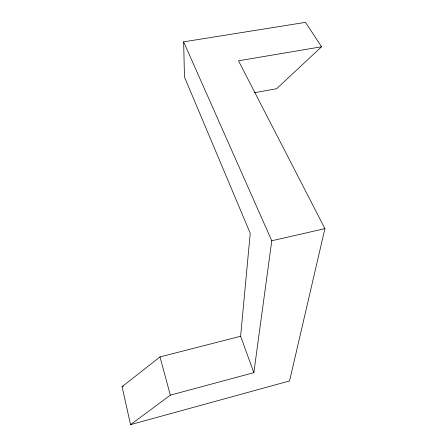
<?xml version="1.0" encoding="UTF-8"?>
<svg xmlns="http://www.w3.org/2000/svg" width="447" height="447" viewBox="0 0 447 447"><rect width="100%" height="100%" fill="white"/><g stroke="black" fill="none" stroke-linecap="round" stroke-linejoin="round"><path stroke-width="0.67" d="M240.609 336.256L160.004 356.924L122.081 386.683L130.546 424.65L170.329 395.148L253.846 372.669L240.609 336.256L250.236 233.284L184.466 77.018L183.644 41.85L305.513 22.35L321.561 46.767L276.643 88.73L254.254 92.758M253.846 372.669L271.782 240.765L183.644 41.85M321.561 46.767L238.502 60.786L324.919 228.629L289.572 380.939L130.546 424.65M122.081 386.683L123.433 386.325M271.782 240.765L324.919 228.629M160.004 356.924L170.329 395.148"/></g></svg>
